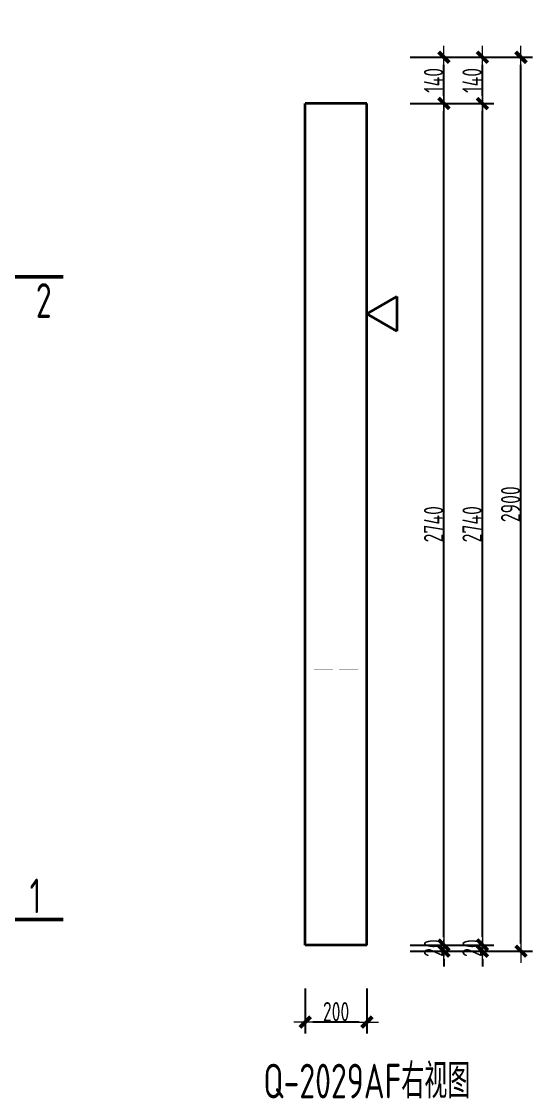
# Model space of a CAD drawing. Extents: x -85320 to 1679916, y -1321939 to 627.
# Drawn here: x 1105500 to 1112134, y -1170245 to -1156270 of the extents above; entities that cross this region are included whole.
import ezdxf
from ezdxf.enums import TextEntityAlignment as Align

# ---------------------------------------------------------------- set-up
doc = ezdxf.new("R2010")
doc.units = 0
doc.header["$LTSCALE"] = 1000
doc.layers.add('图名', color=85, linetype='Continuous')
for name, color, linetype, lineweight in [('预制墙图名', 7, 'Continuous', 18), ('预制墙墙身水平筋', 130, 'Continuous', 18), ('预制墙墙身纵向受力筋', 1, 'Continuous', 18), ('预制墙详图标注', 3, 'Continuous', 18), ('预制墙详图轮廓', 3, 'Continuous', 35)]:
    doc.layers.add(name, color=color, linetype=linetype, lineweight=lineweight)
doc.styles.add('样式 1', font='yjkeng.shx', dxfattribs={"width": 0.7, "bigfont": 'yjkchn.shx'})
doc.styles.add('样式 2', font='yjkeng.shx', dxfattribs={"width": 0.7, "bigfont": 'yjkchn.shx'})
doc.dimstyles.new('盈建科结构', dxfattribs={"dimscale": 100, "dimtxt": 2.5, "dimasz": 1, "dimexe": 1.5, "dimexo": 0.625, "dimgap": 0.1, "dimtad": 1, "dimdec": 0, "dimrnd": 1, "dimzin": 0, "dimdsep": 46, "dimtxsty": '样式 1', "dimblk": '_yjkbk', "dimblk1": 'ARCHTICK', "dimblk2": 'ARCHTICK', "dimcen": 0.09, "dimadec": 0, "dimazin": 0, "dimtfac": 1, "dimtdec": 4, "dimtix": 1, "dimtmove": 2, "dimatfit": 3, "dimfxl": 1, "dimtolj": 1, "dimtzin": 0, "dimarcsym": 0})

# ---------------------------------------------------------------- blocks, each defined once
blk = doc.blocks.new('_yjkbk')
blk.add_line((-1, 0), (1.5, 0))
blk.add_lwpolyline([(-0.7, -0.7, 0.5, 0.5, 0), (0.7, 0.7, 0.5, 0.5, 0)], format="xyseb")
blk = doc.blocks.new('*D4457')
at = {"layer": 'Defpoints', "color": 0, "transparency": 16777216}
for p in [(1109184, -1168754), (1109984, -1168754), (1109184, -1169254)]:
    blk.add_point(p, dxfattribs=at)
at = {"layer": '预制墙详图标注', "color": 0, "lineweight": -2, "transparency": 16777216}
for p, q in [((1109184, -1168817), (1109184, -1169404)), ((1109984, -1168817), (1109984, -1169404)), ((1109884, -1169254), (1109284, -1169254))]:
    blk.add_line(p, q, dxfattribs=at)
at = {"layer": '预制墙详图标注', "color": 0, "lineweight": -2, "transparency": 16777216, "xscale": 100, "yscale": 100, "zscale": 100, "rotation": 180}
blk.add_blockref('_yjkbk', (1109184, -1169254), dxfattribs=at)
at = {"layer": '预制墙详图标注', "color": 0, "lineweight": -2, "transparency": 16777216, "xscale": 100, "yscale": 100, "zscale": 100}
blk.add_blockref('_yjkbk', (1109984, -1169254), dxfattribs=at)
at = {"layer": '预制墙详图标注', "color": 0, "transparency": 16777216, "insert": (1109584, -1169244), "char_height": 250, "attachment_point": 8, "style": '样式 1'}
blk.add_mtext('\\A1;200', dxfattribs=at)
blk = doc.blocks.new('_ArchTick')
at = {"color": 0, "linetype": 'ByBlock', "const_width": 0.4}
blk.add_lwpolyline([(-0.5, -0.5), (0.5, 0.5)], dxfattribs=at)
blk = doc.blocks.new('*D4458')
at = {"layer": 'Defpoints', "color": 0, "transparency": 16777216}
for p in [(1110484, -1168254), (1110984, -1168254), (1110484, -1168334)]:
    blk.add_point(p, dxfattribs=at)
at = {"layer": '预制墙详图标注', "color": 0, "lineweight": -2, "transparency": 16777216}
for p, q in [((1110984, -1168154), (1110984, -1168054)), ((1110546, -1168254), (1111134, -1168254)), ((1110984, -1168334), (1110984, -1168254)), ((1110546, -1168334), (1111134, -1168334)), ((1110984, -1168434), (1110984, -1168534))]:
    blk.add_line(p, q, dxfattribs=at)
at = {"layer": '预制墙详图标注', "color": 0, "lineweight": -2, "transparency": 16777216, "xscale": 100, "yscale": 100, "zscale": 100}
for p, rotation in [((1110984, -1168254), 270), ((1110984, -1168334), 90)]:
    blk.add_blockref('_yjkbk', p, dxfattribs=dict(at, rotation=rotation))
at = {"layer": '预制墙详图标注', "color": 0, "transparency": 16777216, "insert": (1110974, -1168294), "char_height": 250, "attachment_point": 8, "rotation": 90, "style": '样式 1'}
blk.add_mtext('\\A1;20', dxfattribs=at)
blk = doc.blocks.new('*D4459')
at = {"layer": 'Defpoints', "color": 0, "transparency": 16777216}
for p in [(1110484, -1157334), (1110984, -1157334), (1110484, -1168254)]:
    blk.add_point(p, dxfattribs=at)
at = {"layer": '预制墙详图标注', "color": 0, "lineweight": -2, "transparency": 16777216}
for p, q in [((1110546, -1157334), (1111134, -1157334)), ((1110984, -1168154), (1110984, -1157434)), ((1110546, -1168254), (1111134, -1168254))]:
    blk.add_line(p, q, dxfattribs=at)
at = {"layer": '预制墙详图标注', "color": 0, "lineweight": -2, "transparency": 16777216, "xscale": 100, "yscale": 100, "zscale": 100}
for p, rotation in [((1110984, -1157334), 90), ((1110984, -1168254), 270)]:
    blk.add_blockref('_yjkbk', p, dxfattribs=dict(at, rotation=rotation))
at = {"layer": '预制墙详图标注', "color": 0, "transparency": 16777216, "insert": (1110974, -1162794), "char_height": 250, "attachment_point": 8, "rotation": 90, "style": '样式 1'}
blk.add_mtext('\\A1;2740', dxfattribs=at)
blk = doc.blocks.new('*D4460')
at = {"layer": 'Defpoints', "color": 0, "transparency": 16777216}
for p in [(1110484, -1156734), (1110984, -1156734), (1110484, -1157334)]:
    blk.add_point(p, dxfattribs=at)
at = {"layer": '预制墙详图标注', "color": 0, "lineweight": -2, "transparency": 16777216}
for p, q in [((1110546, -1156734), (1111134, -1156734)), ((1110984, -1157234), (1110984, -1156834)), ((1110546, -1157334), (1111134, -1157334))]:
    blk.add_line(p, q, dxfattribs=at)
at = {"layer": '预制墙详图标注', "color": 0, "lineweight": -2, "transparency": 16777216, "xscale": 100, "yscale": 100, "zscale": 100}
for p, rotation in [((1110984, -1156734), 90), ((1110984, -1157334), 270)]:
    blk.add_blockref('_yjkbk', p, dxfattribs=dict(at, rotation=rotation))
at = {"layer": '预制墙详图标注', "color": 0, "transparency": 16777216, "insert": (1110974, -1157034), "char_height": 250, "attachment_point": 8, "rotation": 90, "style": '样式 1'}
blk.add_mtext('\\A1;140', dxfattribs=at)
blk = doc.blocks.new('*D4461')
at = {"layer": 'Defpoints', "color": 0, "transparency": 16777216}
for p in [(1110984, -1168254), (1111484, -1168254), (1110984, -1168334)]:
    blk.add_point(p, dxfattribs=at)
at = {"layer": '预制墙详图标注', "color": 0, "lineweight": -2, "transparency": 16777216}
for p, q in [((1111484, -1168154), (1111484, -1168054)), ((1111046, -1168254), (1111634, -1168254)), ((1111484, -1168334), (1111484, -1168254)), ((1111046, -1168334), (1111634, -1168334)), ((1111484, -1168434), (1111484, -1168534))]:
    blk.add_line(p, q, dxfattribs=at)
at = {"layer": '预制墙详图标注', "color": 0, "lineweight": -2, "transparency": 16777216, "xscale": 100, "yscale": 100, "zscale": 100}
for p, rotation in [((1111484, -1168254), 270), ((1111484, -1168334), 90)]:
    blk.add_blockref('_yjkbk', p, dxfattribs=dict(at, rotation=rotation))
at = {"layer": '预制墙详图标注', "color": 0, "transparency": 16777216, "insert": (1111474, -1168294), "char_height": 250, "attachment_point": 8, "rotation": 90, "style": '样式 1'}
blk.add_mtext('\\A1;20', dxfattribs=at)
blk = doc.blocks.new('*D4462')
at = {"layer": 'Defpoints', "color": 0, "transparency": 16777216}
for p in [(1110984, -1157334), (1111484, -1157334), (1110984, -1168254)]:
    blk.add_point(p, dxfattribs=at)
at = {"layer": '预制墙详图标注', "color": 0, "lineweight": -2, "transparency": 16777216}
for p, q in [((1111046, -1157334), (1111634, -1157334)), ((1111484, -1168154), (1111484, -1157434)), ((1111046, -1168254), (1111634, -1168254))]:
    blk.add_line(p, q, dxfattribs=at)
at = {"layer": '预制墙详图标注', "color": 0, "lineweight": -2, "transparency": 16777216, "xscale": 100, "yscale": 100, "zscale": 100}
for p, rotation in [((1111484, -1157334), 90), ((1111484, -1168254), 270)]:
    blk.add_blockref('_yjkbk', p, dxfattribs=dict(at, rotation=rotation))
at = {"layer": '预制墙详图标注', "color": 0, "transparency": 16777216, "insert": (1111474, -1162794), "char_height": 250, "attachment_point": 8, "rotation": 90, "style": '样式 1'}
blk.add_mtext('\\A1;2740', dxfattribs=at)
blk = doc.blocks.new('*D4463')
at = {"layer": 'Defpoints', "color": 0, "transparency": 16777216}
for p in [(1110984, -1156734), (1111484, -1156734), (1110984, -1157334)]:
    blk.add_point(p, dxfattribs=at)
at = {"layer": '预制墙详图标注', "color": 0, "lineweight": -2, "transparency": 16777216}
for p, q in [((1111046, -1156734), (1111634, -1156734)), ((1111484, -1157234), (1111484, -1156834)), ((1111046, -1157334), (1111634, -1157334))]:
    blk.add_line(p, q, dxfattribs=at)
at = {"layer": '预制墙详图标注', "color": 0, "lineweight": -2, "transparency": 16777216, "xscale": 100, "yscale": 100, "zscale": 100}
for p, rotation in [((1111484, -1156734), 90), ((1111484, -1157334), 270)]:
    blk.add_blockref('_yjkbk', p, dxfattribs=dict(at, rotation=rotation))
at = {"layer": '预制墙详图标注', "color": 0, "transparency": 16777216, "insert": (1111474, -1157034), "char_height": 250, "attachment_point": 8, "rotation": 90, "style": '样式 1'}
blk.add_mtext('\\A1;140', dxfattribs=at)
blk = doc.blocks.new('*D4464')
at = {"layer": 'Defpoints', "color": 0, "transparency": 16777216}
for p in [(1111484, -1156734), (1111984, -1156734), (1111484, -1168334)]:
    blk.add_point(p, dxfattribs=at)
at = {"layer": '预制墙详图标注', "color": 0, "lineweight": -2, "transparency": 16777216}
for p, q in [((1111546, -1156734), (1112134, -1156734)), ((1111984, -1168234), (1111984, -1156834)), ((1111546, -1168334), (1112134, -1168334))]:
    blk.add_line(p, q, dxfattribs=at)
at = {"layer": '预制墙详图标注', "color": 0, "lineweight": -2, "transparency": 16777216, "xscale": 100, "yscale": 100, "zscale": 100}
for p, rotation in [((1111984, -1156734), 90), ((1111984, -1168334), 270)]:
    blk.add_blockref('_yjkbk', p, dxfattribs=dict(at, rotation=rotation))
at = {"layer": '预制墙详图标注', "color": 0, "transparency": 16777216, "insert": (1111974, -1162534), "char_height": 250, "attachment_point": 8, "rotation": 90, "style": '样式 1'}
blk.add_mtext('\\A1;2900', dxfattribs=at)

msp = doc.modelspace()

# ---------------------------------------------------------------- linework, layer by layer
at = {"layer": '图名', "lineweight": 50}
for p, q in [((1105321.153, -1159584.356), (1106041.153, -1159584.356)), ((1105321.153, -1167922.356), (1106041.153, -1167922.356))]:
    msp.add_line(p, q, dxfattribs=at)
at = {"layer": '预制墙墙身水平筋', "lineweight": 18, "const_width": 0.18}
for points in [[(1109545.37, -1157454.356), (1109295.653, -1157454.356), (1109295.653, -1157494.356), (1109545.37, -1157494.356), (1109545.37, -1157454.356), (1109295.653, -1157454.356), (1109295.653, -1157494.356), (1109545.37, -1157494.356)], [(1109621.936, -1157494.356), (1109871.653, -1157494.356), (1109871.653, -1157454.356), (1109621.936, -1157454.356), (1109621.936, -1157494.356), (1109871.653, -1157494.356), (1109871.653, -1157454.356), (1109621.936, -1157454.356)], [(1109545.37, -1158274.356), (1109295.653, -1158274.356), (1109295.653, -1158314.356), (1109545.37, -1158314.356), (1109545.37, -1158274.356), (1109295.653, -1158274.356), (1109295.653, -1158314.356), (1109545.37, -1158314.356)], [(1109621.936, -1158314.356), (1109871.653, -1158314.356), (1109871.653, -1158274.356), (1109621.936, -1158274.356), (1109621.936, -1158314.356), (1109871.653, -1158314.356), (1109871.653, -1158274.356), (1109621.936, -1158274.356)], [(1109545.37, -1159074.356), (1109295.653, -1159074.356), (1109295.653, -1159114.356), (1109545.37, -1159114.356), (1109545.37, -1159074.356), (1109295.653, -1159074.356), (1109295.653, -1159114.356), (1109545.37, -1159114.356)], [(1109621.936, -1159114.356), (1109871.653, -1159114.356), (1109871.653, -1159074.356), (1109621.936, -1159074.356), (1109621.936, -1159114.356), (1109871.653, -1159114.356), (1109871.653, -1159074.356), (1109621.936, -1159074.356)], [(1109545.37, -1159874.356), (1109295.653, -1159874.356), (1109295.653, -1159914.356), (1109545.37, -1159914.356), (1109545.37, -1159874.356), (1109295.653, -1159874.356), (1109295.653, -1159914.356), (1109545.37, -1159914.356)], [(1109621.936, -1159914.356), (1109871.653, -1159914.356), (1109871.653, -1159874.356), (1109621.936, -1159874.356), (1109621.936, -1159914.356), (1109871.653, -1159914.356), (1109871.653, -1159874.356), (1109621.936, -1159874.356)], [(1109545.37, -1160674.356), (1109295.653, -1160674.356), (1109295.653, -1160714.356), (1109545.37, -1160714.356), (1109545.37, -1160674.356), (1109295.653, -1160674.356), (1109295.653, -1160714.356), (1109545.37, -1160714.356)], [(1109621.936, -1160714.356), (1109871.653, -1160714.356), (1109871.653, -1160674.356), (1109621.936, -1160674.356), (1109621.936, -1160714.356), (1109871.653, -1160714.356), (1109871.653, -1160674.356), (1109621.936, -1160674.356)], [(1109545.37, -1161474.356), (1109295.653, -1161474.356), (1109295.653, -1161514.356), (1109545.37, -1161514.356), (1109545.37, -1161474.356), (1109295.653, -1161474.356), (1109295.653, -1161514.356), (1109545.37, -1161514.356)], [(1109621.936, -1161514.356), (1109871.653, -1161514.356), (1109871.653, -1161474.356), (1109621.936, -1161474.356), (1109621.936, -1161514.356), (1109871.653, -1161514.356), (1109871.653, -1161474.356), (1109621.936, -1161474.356)], [(1109545.37, -1162274.356), (1109295.653, -1162274.356), (1109295.653, -1162314.356), (1109545.37, -1162314.356), (1109545.37, -1162274.356), (1109295.653, -1162274.356), (1109295.653, -1162314.356), (1109545.37, -1162314.356)], [(1109621.936, -1162314.356), (1109871.653, -1162314.356), (1109871.653, -1162274.356), (1109621.936, -1162274.356), (1109621.936, -1162314.356), (1109871.653, -1162314.356), (1109871.653, -1162274.356), (1109621.936, -1162274.356)], [(1109545.37, -1163074.356), (1109295.653, -1163074.356), (1109295.653, -1163114.356), (1109545.37, -1163114.356), (1109545.37, -1163074.356), (1109295.653, -1163074.356), (1109295.653, -1163114.356), (1109545.37, -1163114.356)], [(1109621.936, -1163114.356), (1109871.653, -1163114.356), (1109871.653, -1163074.356), (1109621.936, -1163074.356), (1109621.936, -1163114.356), (1109871.653, -1163114.356), (1109871.653, -1163074.356), (1109621.936, -1163074.356)], [(1109545.37, -1163874.356), (1109295.653, -1163874.356), (1109295.653, -1163914.356), (1109545.37, -1163914.356), (1109545.37, -1163874.356), (1109295.653, -1163874.356), (1109295.653, -1163914.356), (1109545.37, -1163914.356)], [(1109621.936, -1163914.356), (1109871.653, -1163914.356), (1109871.653, -1163874.356), (1109621.936, -1163874.356), (1109621.936, -1163914.356), (1109871.653, -1163914.356), (1109871.653, -1163874.356), (1109621.936, -1163874.356)], [(1109545.37, -1164674.356), (1109295.653, -1164674.356), (1109295.653, -1164714.356), (1109545.37, -1164714.356), (1109545.37, -1164674.356), (1109295.653, -1164674.356), (1109295.653, -1164714.356), (1109545.37, -1164714.356)], [(1109621.936, -1164714.356), (1109871.653, -1164714.356), (1109871.653, -1164674.356), (1109621.936, -1164674.356), (1109621.936, -1164714.356), (1109871.653, -1164714.356), (1109871.653, -1164674.356), (1109621.936, -1164674.356)], [(1109545.37, -1165474.356), (1109295.653, -1165474.356), (1109295.653, -1165514.356), (1109545.37, -1165514.356), (1109545.37, -1165474.356), (1109295.653, -1165474.356), (1109295.653, -1165514.356), (1109545.37, -1165514.356)], [(1109621.936, -1165514.356), (1109871.653, -1165514.356), (1109871.653, -1165474.356), (1109621.936, -1165474.356), (1109621.936, -1165514.356), (1109871.653, -1165514.356), (1109871.653, -1165474.356), (1109621.936, -1165474.356)], [(1109545.37, -1166274.356), (1109295.653, -1166274.356), (1109295.653, -1166314.356), (1109545.37, -1166314.356), (1109545.37, -1166274.356), (1109295.653, -1166274.356), (1109295.653, -1166314.356), (1109545.37, -1166314.356)], [(1109621.936, -1166314.356), (1109871.653, -1166314.356), (1109871.653, -1166274.356), (1109621.936, -1166274.356), (1109621.936, -1166314.356), (1109871.653, -1166314.356), (1109871.653, -1166274.356), (1109621.936, -1166274.356)], [(1109545.37, -1166674.356), (1109295.653, -1166674.356), (1109295.653, -1166714.356), (1109545.37, -1166714.356), (1109545.37, -1166674.356), (1109295.653, -1166674.356), (1109295.653, -1166714.356), (1109545.37, -1166714.356)], [(1109621.936, -1166714.356), (1109871.653, -1166714.356), (1109871.653, -1166674.356), (1109621.936, -1166674.356), (1109621.936, -1166714.356), (1109871.653, -1166714.356), (1109871.653, -1166674.356), (1109621.936, -1166674.356)], [(1109545.37, -1167074.356), (1109295.653, -1167074.356), (1109295.653, -1167114.356), (1109545.37, -1167114.356), (1109545.37, -1167074.356), (1109295.653, -1167074.356), (1109295.653, -1167114.356), (1109545.37, -1167114.356)], [(1109621.936, -1167114.356), (1109871.653, -1167114.356), (1109871.653, -1167074.356), (1109621.936, -1167074.356), (1109621.936, -1167114.356), (1109871.653, -1167114.356), (1109871.653, -1167074.356), (1109621.936, -1167074.356)], [(1109545.37, -1167474.356), (1109295.653, -1167474.356), (1109295.653, -1167514.356), (1109545.37, -1167514.356), (1109545.37, -1167474.356), (1109295.653, -1167474.356), (1109295.653, -1167514.356), (1109545.37, -1167514.356)], [(1109621.936, -1167514.356), (1109871.653, -1167514.356), (1109871.653, -1167474.356), (1109621.936, -1167474.356), (1109621.936, -1167514.356), (1109871.653, -1167514.356), (1109871.653, -1167474.356), (1109621.936, -1167474.356)], [(1109509.37, -1167914.356), (1109259.653, -1167914.356), (1109259.653, -1167954.356), (1109509.37, -1167954.356), (1109509.37, -1167914.356), (1109259.653, -1167914.356), (1109259.653, -1167954.356), (1109509.37, -1167954.356)], [(1109657.936, -1167954.356), (1109907.653, -1167954.356), (1109907.653, -1167914.356), (1109657.936, -1167914.356), (1109657.936, -1167954.356), (1109907.653, -1167954.356), (1109907.653, -1167914.356), (1109657.936, -1167914.356)]]:
    msp.add_lwpolyline(points, close=True, dxfattribs=at)
at = {"layer": '预制墙墙身纵向受力筋', "lineweight": 18, "const_width": 0.18}
for points in [[(1109371.653, -1157334.356), (1109371.653, -1156270.356), (1109307.653, -1156270.356), (1109307.653, -1157334.356)], [(1109859.653, -1157334.356), (1109859.653, -1156270.356), (1109795.653, -1156270.356), (1109795.653, -1157334.356)]]:
    msp.add_lwpolyline(points, close=True, dxfattribs=at)
at = {"layer": '预制墙详图标注', "lineweight": 35}
for p, q in [((1109983.653, -1160064.356), (1110373.364, -1159839.356)), ((1110373.364, -1159839.356), (1110373.364, -1160289.356)), ((1109983.653, -1160064.356), (1110373.364, -1160289.356))]:
    msp.add_line(p, q, dxfattribs=at)
at = {"layer": '预制墙详图轮廓', "lineweight": 35}
for p, q in [((1109983.653, -1157334.356), (1109183.653, -1157334.356)), ((1109183.653, -1168254.356), (1109183.653, -1157334.356)), ((1109983.653, -1168254.356), (1109983.653, -1157334.356)), ((1109983.653, -1168254.356), (1109183.653, -1168254.356))]:
    msp.add_line(p, q, dxfattribs=at)

# ---------------------------------------------------------------- texts
at = {"layer": '图名', "linetype": 'Continuous', "style": '样式 2', "width": 0.7}
for s, p in [('2', (1105891.153, -1160115.356)), ('1', (1105756.153, -1167841.356))]:
    msp.add_text(s, height=450, dxfattribs=at).set_placement(p, align=Align.RIGHT)
at = {"layer": '预制墙图名', "linetype": 'Continuous', "style": '样式 2', "width": 0.7}
msp.add_text('Q-2029AF右视图', height=450, dxfattribs=at).set_placement((1109983.653, -1170379.356), align=Align.BOTTOM_CENTER)

# ---------------------------------------------------------------- dimensions: what is measured, and where the dimension line sits
at = {"layer": '预制墙详图标注'}
for p1, p2, text, picture, middle in [((1110483.653, -1157334.356), (1110483.653, -1156734.356), '140', '*D4460', (1110848.653, -1157034.356)), ((1110983.653, -1157334.356), (1110983.653, -1156734.356), '140', '*D4463', (1111348.653, -1157034.356)), ((1110483.653, -1168254.356), (1110483.653, -1157334.356), '2740', '*D4459', (1110848.653, -1162794.356)), ((1110983.653, -1168254.356), (1110983.653, -1157334.356), '2740', '*D4462', (1111348.653, -1162794.356))]:
    dim = msp.add_aligned_dim(p1=p1, p2=p2, distance=-500, text=text, dimstyle='盈建科结构', override={"dimscale": 100, "dimtxt": 2.5, "dimasz": 1, "dimexe": 1.5, "dimexo": 0.625, "dimgap": 0.1, "dimtad": 1, "dimlfac": 0.25, "dimrnd": 5, "dimdle": 0, "dimtix": 1, "dimfxlon": 0}, dxfattribs=at)
    dim.commit()
    dim.dimension.update_dxf_attribs({"geometry": picture, "text_midpoint": middle})
for p1, p2, distance, picture, middle in [((1111483.653, -1168334.356), (1111483.653, -1156734.356), -500, '*D4464', (1111848.653, -1162534.356)), ((1110483.653, -1168334.356), (1110483.653, -1168254.356), -500, '*D4458', (1110848.653, -1168294.356)), ((1110983.653, -1168334.356), (1110983.653, -1168254.356), -500, '*D4461', (1111348.653, -1168294.356)), ((1109983.653, -1168754.356), (1109183.653, -1168754.356), 500, '*D4457', (1109583.653, -1169119.356))]:
    dim = msp.add_aligned_dim(p1=p1, p2=p2, distance=distance, dimstyle='盈建科结构', override={"dimscale": 100, "dimtxt": 2.5, "dimasz": 1, "dimexe": 1.5, "dimexo": 0.625, "dimgap": 0.1, "dimtad": 1, "dimlfac": 0.25, "dimrnd": 5, "dimdle": 0, "dimtix": 1, "dimfxlon": 0}, dxfattribs=at)
    dim.commit()
    dim.dimension.update_dxf_attribs({"geometry": picture, "text_midpoint": middle})

doc.saveas('drawing.dxf')
